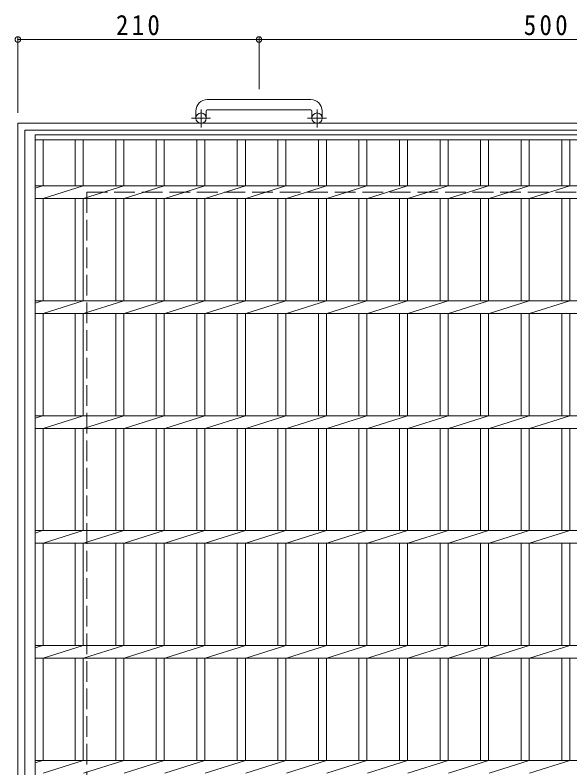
# Model space of a CAD drawing. Units: millimetres, scale not verified. Extents: x -1106 to 1075, y -818 to 820.
# Drawn here: x -1082 to -598, y 24 to 679 of the extents above; entities that cross this region are included whole.
import ezdxf

# ---------------------------------------------------------------- set-up
doc = ezdxf.new("R2010")
doc.units = ezdxf.units.MM
doc.header["$LTSCALE"] = 6
doc.header["$PDMODE"] = 32
doc.header["$PDSIZE"] = 4.8
doc.linetypes.add('CHAIN1', pattern=[8, 5, -1, 1, -1])
doc.linetypes.add('DASHED3', pattern=[4, 3, -1])
for name, color, linetype, lineweight in [('B-1', 2, 'Continuous', 9), ('B-2', 3, 'Continuous', 9), ('B-4', 7, 'Continuous', 9)]:
    doc.layers.add(name, color=color, linetype=linetype, lineweight=lineweight)
doc.styles.add('ＭＳ ゴシック', font='')
doc.styles.get('ＭＳ ゴシック').set_extended_font_data('MS Gothic')

msp = doc.modelspace()

# ---------------------------------------------------------------- linework, layer by layer
at = {"layer": 'B-1'}
for p, q in [((-824.112, 605.637), (-914.112, 605.637)), ((-914.112, 596.637), (-824.112, 596.637)), ((-924.112, 595.638), (-924.112, 589.537)), ((-915.112, 595.638), (-915.112, 589.537)), ((-823.112, 595.638), (-823.112, 589.537)), ((-814.112, 595.638), (-814.112, 589.537)), ((-1079.112, 585.038), (-159.112, 585.038)), ((-1079.112, 585.038), (-1079.112, -334.963)), ((-1073.112, 579.037), (-165.112, 579.037)), ((-1073.112, 579.037), (-1073.112, -328.962))]:
    msp.add_line(p, q, dxfattribs=at)
at = {"layer": 'B-1', "linetype": 'CHAIN1'}
for p, q in [((-919.612, 581.43), (-919.612, 597.028)), ((-818.612, 581.43), (-818.612, 597.028)), ((-911.449, 589.537), (-927.856, 589.537)), ((-810.449, 589.537), (-826.856, 589.537))]:
    msp.add_line(p, q, dxfattribs=at)
at = {"layer": 'B-1', "linetype": 'DASHED3'}
for q in [(-219.112, 525.038), (-1019.112, -274.963)]:
    msp.add_line((-1019.112, 525.038), q, dxfattribs=at)
at = {"layer": 'B-1'}
for centre in [(-919.612, 589.537), (-818.612, 589.537)]:
    msp.add_circle(centre, 4.5, dxfattribs=at)
for centre, radius, start, end in [((-914.112, 595.638), 10, 90, 180), ((-824.112, 595.638), 10, 0, 90), ((-914.112, 595.638), 1, 90, 180), ((-824.112, 595.638), 1, 0, 90)]:
    msp.add_arc(centre, radius, start, end, dxfattribs=at)
at = {"layer": 'B-2'}
for p, q in [((-1064.112, 575.037), (-174.112, 575.037)), ((-1064.112, -324.962), (-1064.112, 575.037)), ((-1064.112, 570.538), (-174.112, 570.538)), ((-1057.111, 530.537), (-1057.111, 570.538)), ((-1029.212, 570.538), (-1029.212, 530.537)), ((-1022.212, 570.538), (-1022.212, 530.537)), ((-993.911, 570.538), (-993.911, 530.537)), ((-986.911, 570.538), (-986.911, 530.537)), ((-958.611, 570.538), (-958.611, 530.537)), ((-951.611, 570.538), (-951.611, 530.537)), ((-923.311, 570.538), (-923.311, 530.537)), ((-916.312, 570.538), (-916.312, 530.537)), ((-888.011, 570.538), (-888.011, 530.537)), ((-881.011, 570.538), (-881.011, 530.537)), ((-852.711, 570.538), (-852.711, 530.537)), ((-845.711, 570.538), (-845.711, 530.537)), ((-817.412, 570.538), (-817.412, 530.537)), ((-810.412, 570.538), (-810.412, 530.537)), ((-782.111, 570.538), (-782.111, 530.537)), ((-775.111, 570.538), (-775.111, 530.537)), ((-746.811, 570.538), (-746.811, 530.537)), ((-739.811, 570.538), (-739.811, 530.537)), ((-711.511, 570.538), (-711.511, 530.537)), ((-704.512, 570.538), (-704.512, 530.537)), ((-676.211, 570.538), (-676.211, 530.537)), ((-669.211, 570.538), (-669.211, 530.537)), ((-640.912, 570.538), (-640.912, 530.537)), ((-633.912, 570.538), (-633.912, 530.537)), ((-605.611, 570.538), (-605.611, 530.537)), ((-598.612, 570.538), (-598.612, 530.537)), ((-1064.112, 528.457), (-1057.512, 530.537)), ((-1064.112, 530.537), (-174.112, 530.537)), ((-1057.111, 519.537), (-1022.212, 530.537)), ((-1021.811, 519.537), (-986.912, 530.537)), ((-986.511, 519.537), (-951.612, 530.537)), ((-951.211, 519.537), (-916.312, 530.537)), ((-915.911, 519.537), (-881.012, 530.537)), ((-880.611, 519.537), (-845.712, 530.537)), ((-845.311, 519.537), (-810.412, 530.537)), ((-810.011, 519.537), (-775.112, 530.537)), ((-774.711, 519.537), (-739.812, 530.537)), ((-739.411, 519.537), (-704.512, 530.537)), ((-704.111, 519.537), (-669.212, 530.537)), ((-668.811, 519.537), (-633.912, 530.537)), ((-633.512, 519.537), (-598.612, 530.537)), ((-1064.112, 519.537), (-174.112, 519.537)), ((-1057.111, 430.537), (-1057.111, 519.537)), ((-1029.212, 519.537), (-1029.212, 430.537)), ((-1022.212, 519.537), (-1022.212, 430.537)), ((-993.911, 519.537), (-993.911, 430.537)), ((-986.911, 519.537), (-986.911, 430.537)), ((-958.611, 519.537), (-958.611, 430.537)), ((-951.611, 519.537), (-951.611, 430.537)), ((-923.311, 519.537), (-923.311, 430.537)), ((-916.312, 519.537), (-916.312, 430.537)), ((-888.011, 519.537), (-888.011, 430.537)), ((-881.011, 519.537), (-881.011, 430.537)), ((-852.711, 519.537), (-852.711, 430.537)), ((-845.711, 519.537), (-845.711, 430.537)), ((-817.412, 519.537), (-817.412, 430.537)), ((-810.412, 519.537), (-810.412, 430.537)), ((-782.111, 519.537), (-782.111, 430.537)), ((-775.111, 519.537), (-775.111, 430.537)), ((-746.811, 519.537), (-746.811, 430.537)), ((-739.811, 519.537), (-739.811, 430.537)), ((-711.511, 519.537), (-711.511, 430.537)), ((-704.512, 519.537), (-704.512, 430.537)), ((-676.211, 519.537), (-676.211, 430.537)), ((-669.211, 519.537), (-669.211, 430.537)), ((-640.912, 519.537), (-640.912, 430.537)), ((-633.912, 519.537), (-633.912, 430.537)), ((-605.611, 519.537), (-605.611, 430.537)), ((-598.612, 519.537), (-598.612, 430.537)), ((-1064.112, 428.457), (-1057.512, 430.537)), ((-1064.112, 430.537), (-174.112, 430.537)), ((-1057.111, 419.538), (-1022.212, 430.537)), ((-1021.811, 419.538), (-986.912, 430.537)), ((-986.511, 419.538), (-951.612, 430.537)), ((-951.211, 419.538), (-916.312, 430.537)), ((-915.911, 419.538), (-881.012, 430.537)), ((-880.611, 419.538), (-845.712, 430.537)), ((-845.311, 419.538), (-810.412, 430.537)), ((-810.011, 419.538), (-775.112, 430.537)), ((-774.711, 419.538), (-739.812, 430.537)), ((-739.411, 419.538), (-704.512, 430.537)), ((-704.111, 419.538), (-669.212, 430.537)), ((-668.811, 419.538), (-633.912, 430.537)), ((-633.512, 419.538), (-598.612, 430.537)), ((-1064.112, 419.538), (-174.112, 419.538)), ((-1057.111, 330.537), (-1057.111, 419.538)), ((-1029.212, 419.538), (-1029.212, 330.537)), ((-1022.212, 419.538), (-1022.212, 330.537)), ((-993.911, 419.538), (-993.911, 330.537)), ((-986.911, 419.538), (-986.911, 330.537)), ((-958.611, 419.538), (-958.611, 330.537)), ((-951.611, 419.538), (-951.611, 330.537)), ((-923.311, 419.538), (-923.311, 330.537)), ((-916.312, 419.538), (-916.312, 330.537)), ((-888.011, 419.538), (-888.011, 330.537)), ((-881.011, 419.538), (-881.011, 330.537)), ((-852.711, 419.538), (-852.711, 330.537)), ((-845.711, 419.538), (-845.711, 330.537)), ((-817.412, 419.538), (-817.412, 330.537)), ((-810.412, 419.538), (-810.412, 330.537)), ((-782.111, 419.538), (-782.111, 330.537)), ((-775.111, 419.538), (-775.111, 330.537)), ((-746.811, 419.538), (-746.811, 330.537)), ((-739.811, 419.538), (-739.811, 330.537)), ((-711.511, 419.538), (-711.511, 330.537)), ((-704.512, 419.538), (-704.512, 330.537)), ((-676.211, 419.538), (-676.211, 330.537)), ((-669.211, 419.538), (-669.211, 330.537)), ((-640.912, 419.538), (-640.912, 330.537)), ((-633.912, 419.538), (-633.912, 330.537)), ((-605.611, 419.538), (-605.611, 330.537)), ((-598.612, 419.538), (-598.612, 330.537)), ((-1064.112, 328.457), (-1057.512, 330.537)), ((-1064.112, 330.537), (-174.112, 330.537)), ((-1057.111, 319.538), (-1022.212, 330.537)), ((-1021.811, 319.538), (-986.912, 330.537)), ((-986.511, 319.538), (-951.612, 330.537)), ((-951.211, 319.538), (-916.312, 330.537)), ((-915.911, 319.538), (-881.012, 330.537)), ((-880.611, 319.538), (-845.712, 330.537)), ((-845.311, 319.538), (-810.412, 330.537)), ((-810.011, 319.538), (-775.112, 330.537)), ((-774.711, 319.538), (-739.812, 330.537)), ((-739.411, 319.538), (-704.512, 330.537)), ((-704.111, 319.538), (-669.212, 330.537)), ((-668.811, 319.538), (-633.912, 330.537)), ((-633.512, 319.538), (-598.612, 330.537)), ((-1064.112, 319.538), (-174.112, 319.538)), ((-1057.111, 230.537), (-1057.111, 319.538)), ((-1029.212, 319.538), (-1029.212, 230.537)), ((-1022.212, 319.538), (-1022.212, 230.537)), ((-993.911, 319.538), (-993.911, 230.537)), ((-986.911, 319.538), (-986.911, 230.537)), ((-958.611, 319.538), (-958.611, 230.537)), ((-951.611, 319.538), (-951.611, 230.537)), ((-923.311, 319.538), (-923.311, 230.537)), ((-916.312, 319.538), (-916.312, 230.537)), ((-888.011, 319.538), (-888.011, 230.537)), ((-881.011, 319.538), (-881.011, 230.537)), ((-852.711, 319.538), (-852.711, 230.537)), ((-845.711, 319.538), (-845.711, 230.537)), ((-817.412, 319.538), (-817.412, 230.537)), ((-810.412, 319.538), (-810.412, 230.537)), ((-782.111, 319.538), (-782.111, 230.537)), ((-775.111, 319.538), (-775.111, 230.537)), ((-746.811, 319.538), (-746.811, 230.537)), ((-739.811, 319.538), (-739.811, 230.537)), ((-711.511, 319.538), (-711.511, 230.537)), ((-704.512, 319.538), (-704.512, 230.537)), ((-676.211, 319.538), (-676.211, 230.537)), ((-669.211, 319.538), (-669.211, 230.537)), ((-640.912, 319.538), (-640.912, 230.537)), ((-633.912, 319.538), (-633.912, 230.537)), ((-605.611, 319.538), (-605.611, 230.537)), ((-598.612, 319.538), (-598.612, 230.537)), ((-1064.112, 228.457), (-1057.512, 230.537)), ((-1064.112, 230.537), (-174.112, 230.537)), ((-1057.111, 219.538), (-1022.212, 230.537)), ((-1021.811, 219.538), (-986.912, 230.537)), ((-986.511, 219.538), (-951.612, 230.537)), ((-951.211, 219.538), (-916.312, 230.537)), ((-915.911, 219.538), (-881.012, 230.537)), ((-880.611, 219.538), (-845.712, 230.537)), ((-845.311, 219.538), (-810.412, 230.537)), ((-810.011, 219.538), (-775.112, 230.537)), ((-774.711, 219.538), (-739.812, 230.537)), ((-739.411, 219.538), (-704.512, 230.537)), ((-704.111, 219.538), (-669.212, 230.537)), ((-668.811, 219.538), (-633.912, 230.537)), ((-633.512, 219.538), (-598.612, 230.537)), ((-1064.112, 219.538), (-174.112, 219.538)), ((-1057.111, 130.537), (-1057.111, 219.538)), ((-1029.212, 219.538), (-1029.212, 130.537)), ((-1022.212, 219.538), (-1022.212, 130.537)), ((-993.911, 219.538), (-993.911, 130.537)), ((-986.911, 219.538), (-986.911, 130.537)), ((-958.611, 219.538), (-958.611, 130.537)), ((-951.611, 219.538), (-951.611, 130.537)), ((-923.311, 219.538), (-923.311, 130.537)), ((-916.312, 219.538), (-916.312, 130.537)), ((-888.011, 219.538), (-888.011, 130.537)), ((-881.011, 219.538), (-881.011, 130.537)), ((-852.711, 219.538), (-852.711, 130.537)), ((-845.711, 219.538), (-845.711, 130.537)), ((-817.412, 219.538), (-817.412, 130.537)), ((-810.412, 219.538), (-810.412, 130.537)), ((-782.111, 219.538), (-782.111, 130.537)), ((-775.111, 219.538), (-775.111, 130.537)), ((-746.811, 219.538), (-746.811, 130.537)), ((-739.811, 219.538), (-739.811, 130.537)), ((-711.511, 219.538), (-711.511, 130.537)), ((-704.512, 219.538), (-704.512, 130.537)), ((-676.211, 219.538), (-676.211, 130.537)), ((-669.211, 219.538), (-669.211, 130.537)), ((-640.912, 219.538), (-640.912, 130.537)), ((-633.912, 219.538), (-633.912, 130.537)), ((-605.611, 219.538), (-605.611, 130.537)), ((-598.612, 219.538), (-598.612, 130.537)), ((-1064.112, 128.457), (-1057.512, 130.537)), ((-1064.112, 130.537), (-174.112, 130.537)), ((-1057.111, 119.538), (-1022.212, 130.537)), ((-1021.811, 119.538), (-986.912, 130.537)), ((-986.511, 119.538), (-951.612, 130.537)), ((-951.211, 119.538), (-916.312, 130.537)), ((-915.911, 119.538), (-881.012, 130.537)), ((-880.611, 119.538), (-845.712, 130.537)), ((-845.311, 119.538), (-810.412, 130.537)), ((-810.011, 119.538), (-775.112, 130.537)), ((-774.711, 119.538), (-739.812, 130.537)), ((-739.411, 119.538), (-704.512, 130.537)), ((-704.111, 119.538), (-669.212, 130.537)), ((-668.811, 119.538), (-633.912, 130.537)), ((-633.512, 119.538), (-598.612, 130.537)), ((-1064.112, 119.538), (-174.112, 119.538)), ((-1057.111, 30.537), (-1057.111, 119.538)), ((-1029.212, 119.538), (-1029.212, 30.537)), ((-1022.212, 119.538), (-1022.212, 30.537)), ((-993.911, 119.538), (-993.911, 30.537)), ((-986.911, 119.538), (-986.911, 30.537)), ((-958.611, 119.538), (-958.611, 30.537)), ((-951.611, 119.538), (-951.611, 30.537)), ((-923.311, 119.538), (-923.311, 30.537)), ((-916.312, 119.538), (-916.312, 30.537)), ((-888.011, 119.538), (-888.011, 30.537)), ((-881.011, 119.538), (-881.011, 30.537)), ((-852.711, 119.538), (-852.711, 30.537)), ((-845.711, 119.538), (-845.711, 30.537)), ((-817.412, 119.538), (-817.412, 30.537)), ((-810.412, 119.538), (-810.412, 30.537)), ((-782.111, 119.538), (-782.111, 30.537)), ((-775.111, 119.538), (-775.111, 30.537)), ((-746.811, 119.538), (-746.811, 30.537)), ((-739.811, 119.538), (-739.811, 30.537)), ((-711.511, 119.538), (-711.511, 30.537)), ((-704.512, 119.538), (-704.512, 30.537)), ((-676.211, 119.538), (-676.211, 30.537)), ((-669.211, 119.538), (-669.211, 30.537)), ((-640.912, 119.538), (-640.912, 30.537)), ((-633.912, 119.538), (-633.912, 30.537)), ((-605.611, 119.538), (-605.611, 30.537)), ((-598.612, 119.538), (-598.612, 30.537)), ((-1064.112, 28.457), (-1057.512, 30.537)), ((-1064.112, 30.537), (-174.112, 30.537)), ((-1057.111, 19.538), (-1022.212, 30.537)), ((-1021.811, 19.538), (-986.912, 30.537)), ((-986.511, 19.538), (-951.612, 30.537)), ((-951.211, 19.538), (-916.312, 30.537)), ((-915.911, 19.538), (-881.012, 30.537)), ((-880.611, 19.538), (-845.712, 30.537)), ((-845.311, 19.538), (-810.412, 30.537)), ((-810.011, 19.538), (-775.112, 30.537)), ((-774.711, 19.538), (-739.812, 30.537)), ((-739.411, 19.538), (-704.512, 30.537)), ((-704.111, 19.538), (-669.212, 30.537)), ((-668.811, 19.538), (-633.912, 30.537)), ((-633.512, 19.538), (-598.612, 30.537))]:
    msp.add_line(p, q, dxfattribs=at)
at = {"layer": 'B-4'}
for p, q in [((-1079.112, 594.038), (-1079.112, 659.732)), ((-1079.112, 657.932), (-869.112, 657.932)), ((-869.112, 614.637), (-869.112, 659.732)), ((-869.112, 657.932), (-369.112, 657.932))]:
    msp.add_line(p, q, dxfattribs=at)
for p in [(-1079.112, 657.932), (-869.112, 657.932)]:
    msp.add_point(p, dxfattribs=at)

# ---------------------------------------------------------------- texts
at = {"layer": 'B-4', "color": 2, "char_height": 17.6, "attachment_point": 7, "style": 'ＭＳ ゴシック'}
for s, insert in [('\\T1.27;\\W0.9;210', (-993.612, 661.532)), ('\\T1.27;\\W0.9;500', (-638.612, 661.532))]:
    msp.add_mtext(s, dxfattribs=dict(at, insert=insert))

doc.saveas('drawing.dxf')
